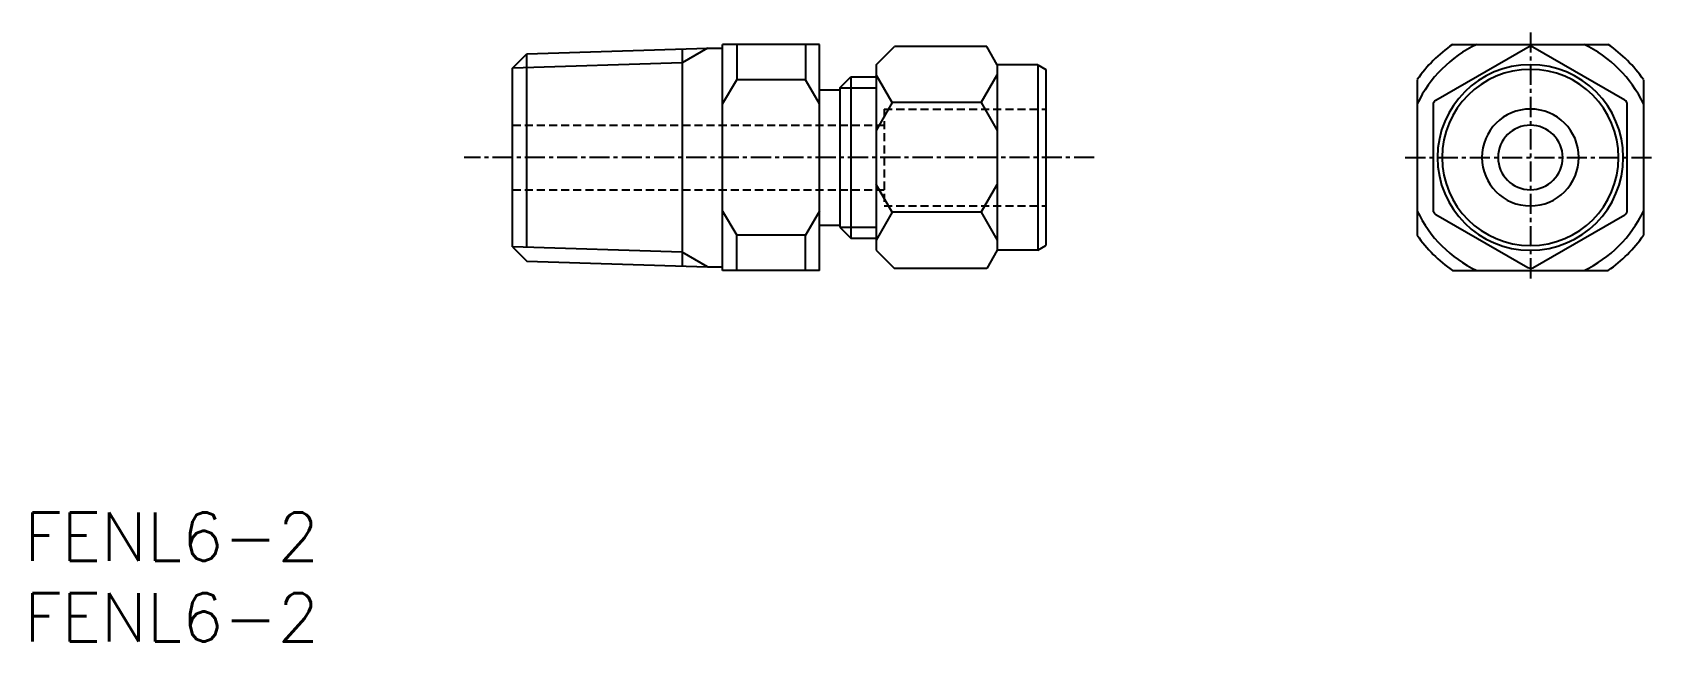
# Model space of a CAD drawing. Extents: x 1 to 101, y 0 to 38.
import ezdxf

# ---------------------------------------------------------------- set-up
doc = ezdxf.new("R2010")
doc.units = 0
doc.linetypes.add('CENTER', pattern=[2, 1.25, -0.25, 0.25, -0.25])
doc.linetypes.add('DASHED', pattern=[0.75, 0.5, -0.25])
doc.layers.get('0').update_dxf_attribs({"linetype": 'CONTINUOUS'})
doc.layers.add('CENTER', color=1, linetype='CENTER')
doc.styles.get("Standard").update_dxf_attribs({"font": 'txt.shx'})

# ---------------------------------------------------------------- blocks, each defined once
blk = doc.blocks.new('*U7')
at = {"color": 7, "linetype": 'CONTINUOUS'}
blk.add_text('FENL6-2', height=3, dxfattribs=at).set_placement((0, 0))
blk = doc.blocks.new('*U8')
at = {"color": 7, "linetype": 'CONTINUOUS'}
blk.add_text('FENL6-2', height=3, dxfattribs=at).set_placement((0, 5))

msp = doc.modelspace()

# ---------------------------------------------------------------- linework, layer by layer
at = {"color": 7, "linetype": 'CONTINUOUS'}
for p, q in [((30.24, 35.54), (31.12, 36.42)), ((31.12, 36.42), (42.3, 36.77)), ((31.12, 24.43), (31.12, 36.42)), ((40.74, 36.72), (40.74, 23.28)), ((42.3, 36.77), (43.24, 36.77)), ((43.24, 23), (43.24, 37)), ((49.24, 37), (43.24, 37)), ((44.11, 37), (44.11, 34.82)), ((48.37, 37), (48.37, 34.82)), ((49.24, 23), (49.24, 37)), ((52.74, 35.75), (53.87, 36.88)), ((59.59, 36.88), (53.87, 36.88)), ((60.24, 35.75), (59.59, 36.88)), ((88.42, 37), (98.06, 37)), ((30.24, 24.46), (30.24, 35.54)), ((52.74, 35.75), (52.74, 24.25)), ((60.24, 35.75), (60.24, 24.25)), ((62.74, 35.75), (60.24, 35.75)), ((62.74, 35.75), (62.74, 24.25)), ((62.74, 35.75), (63.24, 35.46)), ((63.24, 35.46), (63.24, 24.54)), ((43.24, 33.32), (44.11, 34.82)), ((48.37, 34.82), (44.11, 34.82)), ((49.24, 33.32), (48.37, 34.82)), ((49.24, 34.2), (50.5, 34.2)), ((50.5, 34.32), (51.18, 35)), ((50.5, 34.32), (50.5, 25.68)), ((51.18, 35), (51.18, 25)), ((51.18, 35), (52.74, 35)), ((53.74, 33.4), (52.74, 35.13)), ((59.24, 33.4), (60.24, 35.13)), ((86.24, 34.82), (86.24, 25.18)), ((100.24, 34.82), (100.24, 25.18)), ((53.74, 33.4), (52.74, 31.67)), ((59.24, 33.4), (53.74, 33.4)), ((59.24, 33.4), (60.24, 31.67)), ((53.74, 26.6), (52.74, 28.33)), ((59.24, 26.6), (60.24, 28.33)), ((43.24, 26.68), (44.11, 25.18)), ((49.24, 26.68), (48.37, 25.18)), ((53.74, 26.6), (52.74, 24.87)), ((59.24, 26.6), (53.74, 26.6)), ((59.24, 26.6), (60.24, 24.87)), ((48.37, 25.18), (44.11, 25.18)), ((44.11, 23), (44.11, 25.18)), ((48.37, 23), (48.37, 25.18)), ((49.24, 25.8), (50.5, 25.8)), ((50.5, 25.68), (51.18, 25)), ((30.24, 24.46), (31.12, 23.58)), ((51.18, 25), (52.74, 25)), ((52.74, 24.25), (53.87, 23.12)), ((60.24, 24.25), (59.59, 23.12)), ((62.74, 24.25), (60.24, 24.25)), ((62.74, 24.25), (63.24, 24.54)), ((31.12, 23.58), (42.3, 23.23)), ((42.3, 23.23), (43.24, 23.23)), ((59.59, 23.12), (53.87, 23.12)), ((49.24, 23), (43.24, 23)), ((88.42, 23), (98.06, 23))]:
    msp.add_line(p, q, dxfattribs=at)
at = {"color": 3, "linetype": 'CONTINUOUS'}
for p, q in [((42.3, 36.77), (40.74, 35.87)), ((40.74, 35.87), (30.24, 35.54)), ((50.5, 34.32), (52.74, 34.32)), ((50.5, 25.68), (52.74, 25.68)), ((40.74, 24.13), (30.24, 24.46)), ((42.3, 23.23), (40.74, 24.13))]:
    msp.add_line(p, q, dxfattribs=at)
at = {"color": 3, "linetype": 'DASHED'}
for p, q in [((53.24, 33), (63.24, 33)), ((53.24, 33), (53.24, 27)), ((30.24, 32), (53.24, 32)), ((30.24, 28), (53.24, 28)), ((53.24, 27), (63.24, 27))]:
    msp.add_line(p, q, dxfattribs=at)
at = {"color": 7, "linetype": 'CONTINUOUS'}
for points in [[(93.24, 23.12, -0.131652), (93.09, 23.16), (87.39, 26.45, -0.267949), (87.24, 26.71), (87.24, 33.29, -0.267949), (87.39, 33.55), (93.09, 36.84, -0.131652), (93.24, 36.88)], [(93.24, 23.12, 0.131652), (93.39, 23.16), (99.09, 26.45, 0.267949), (99.24, 26.71), (99.24, 33.29, 0.267949), (99.09, 33.55), (93.39, 36.84, 0.131652), (93.24, 36.88)]]:
    msp.add_lwpolyline(points, format="xyb", dxfattribs=at)
for radius, start, end in [(7.75, 115.3865, 154.6135), (8.5, 124.5603, 145.4397), (7.75, 25.3865, 64.6135), (8.5, 34.5603, 55.4397), (5.75, 90, 270), (5.46, 90, 270), (5.75, 270, 90), (5.46, 270, 90), (3, 90, 270), (3, 270, 90), (2, 90, 270), (2, 270, 90), (7.75, 205.3865, 244.6135), (7.75, 295.3865, 334.6135), (8.5, 214.5603, 235.4397), (8.5, 304.5603, 325.4397)]:
    msp.add_arc((93.24, 30), radius, start, end, dxfattribs=at)
at = {"layer": 'CENTER', "color": 1, "linetype": 'CENTER'}
for p, q in [((93.24, 37.75), (93.24, 22.25)), ((66.24, 30), (27.24, 30)), ((85.49, 30), (100.99, 30))]:
    msp.add_line(p, q, dxfattribs=at)

# ---------------------------------------------------------------- block references
at = {"color": 7, "linetype": 'CONTINUOUS'}
for name in ['*U8', '*U7']:
    msp.add_blockref(name, (0, 0), dxfattribs=at)

doc.saveas('drawing.dxf')
